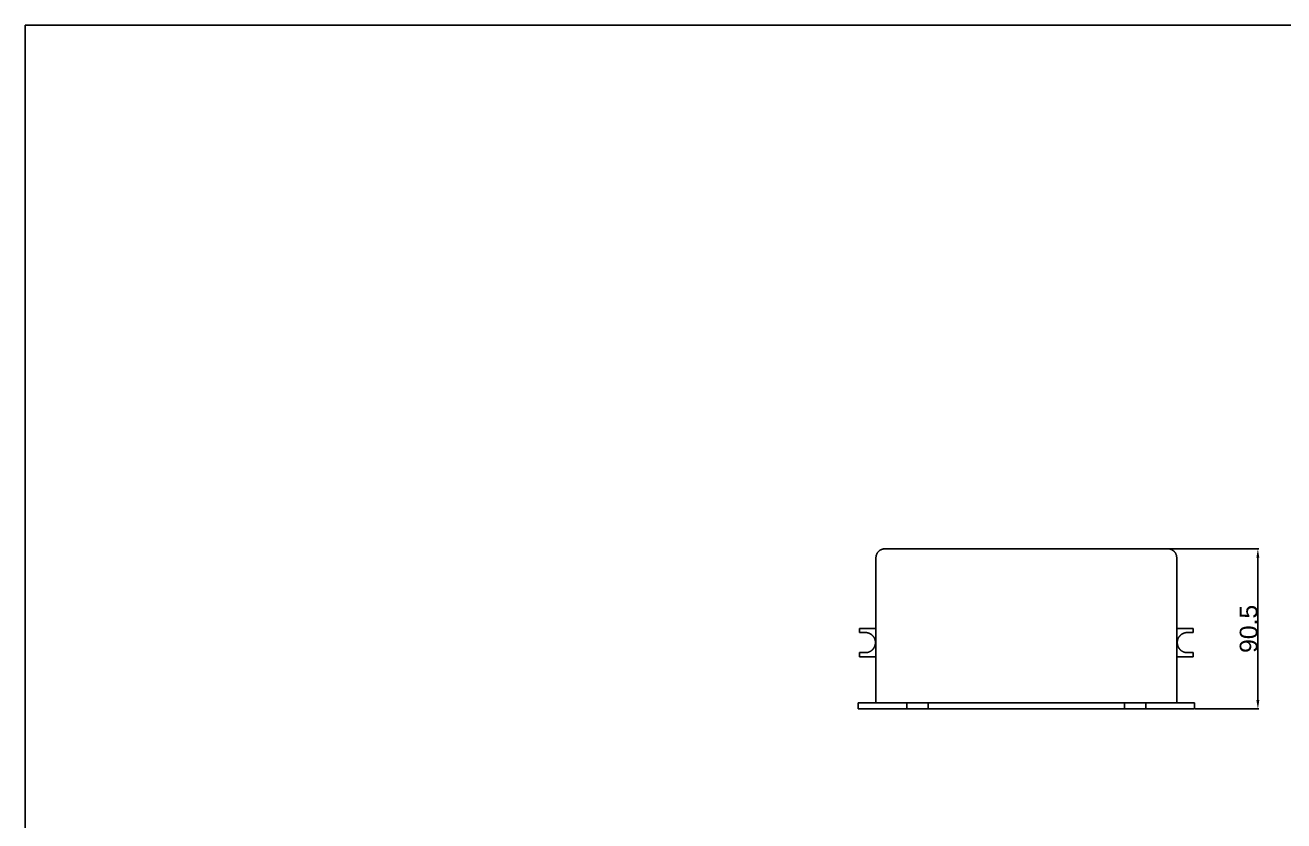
# Model space of a CAD drawing. Header units: millimetres. Extents: x 3033 to 5751, y 230 to 1450.
# Drawn here: x 4421 to 5132, y 1000 to 1450 of the extents above; entities that cross this region are included whole.
import ezdxf

# ---------------------------------------------------------------- set-up
doc = ezdxf.new("R2010")
doc.units = ezdxf.units.MM
doc.header["$MEASUREMENT"] = 0
for name, color, linetype in [('____', 5, 'Continuous'), ('Default', 7, 'Continuous'), ('LAYER 01', 40, 'Continuous')]:
    doc.layers.add(name, color=color, linetype=linetype)
doc.styles.add('Arial', font='arial.ttf')
doc.dimstyles.new('Dimension Style 01', dxfattribs={"dimtxt": 10, "dimasz": 5, "dimexe": 0.5, "dimexo": 0.5, "dimgap": 0.09, "dimtad": 1, "dimtoh": 1, "dimdec": 1, "dimzin": 1, "dimdsep": 46, "dimtxsty": 'Arial', "dimcen": 0.5, "dimadec": 1, "dimazin": 0, "dimtfac": 1, "dimtdec": 4, "dimtix": 1, "dimtmove": 0, "dimatfit": 3, "dimfxl": 1, "dimtolj": 1, "dimtzin": 1, "dimarcsym": 0})

# ---------------------------------------------------------------- blocks, each defined once
blk = doc.blocks.new('*D15')
at = {"layer": 'Default', "color": 0, "lineweight": -2, "transparency": 16777216}
for p, q in [((5067.41, 1153.65), (5118.29, 1153.65)), ((5117.79, 1148.65), (5117.79, 1068.15)), ((5082.41, 1063.15), (5118.29, 1063.15))]:
    blk.add_line(p, q, dxfattribs=at)
at = {"layer": 'Default', "color": 0, "transparency": 16777216}
for points in [[(5118.62, 1148.65), (5116.96, 1148.65), (5117.79, 1153.65)], [(5116.96, 1068.15), (5118.62, 1068.15), (5117.79, 1063.15)]]:
    blk.add_solid(points, dxfattribs=at)
at = {"layer": 'Defpoints', "color": 0, "transparency": 16777216}
for p in [(5066.91, 1153.65), (5081.91, 1063.15), (5117.79, 1063.15)]:
    blk.add_point(p, dxfattribs=at)
at = {"layer": 'Default', "color": 0, "transparency": 16777216, "insert": (5112.6, 1108.4), "char_height": 10, "attachment_point": 5, "rotation": 90, "style": 'Arial'}
blk.add_mtext('\\A1;90.5', dxfattribs=at)

msp = doc.modelspace()

# ---------------------------------------------------------------- linework, layer by layer
at = {"layer": '____'}
for p, q in [((5750.98, 1449.66), (4420.98, 1449.66)), ((4420.98, 1449.66), (4420.98, 229.89))]:
    msp.add_line(p, q, dxfattribs=at)
at = {"layer": 'LAYER 01'}
for p, q in [((4903.75, 1152.52), (4903.89, 1152.63)), ((4903.89, 1152.63), (4904.03, 1152.73)), ((4904.03, 1152.73), (4904.17, 1152.83)), ((4904.17, 1152.83), (4904.31, 1152.92)), ((4904.31, 1152.92), (4904.46, 1153)), ((4904.46, 1153), (4904.61, 1153.09)), ((4904.61, 1153.09), (4904.76, 1153.16)), ((4904.76, 1153.16), (4904.92, 1153.23)), ((4904.92, 1153.23), (4905.08, 1153.3)), ((4905.08, 1153.3), (4905.24, 1153.36)), ((4905.24, 1153.36), (4905.4, 1153.41)), ((4905.4, 1153.41), (4905.56, 1153.46)), ((4905.56, 1153.46), (4905.73, 1153.5)), ((4905.73, 1153.5), (4905.89, 1153.54)), ((4905.89, 1153.54), (4906.06, 1153.57)), ((4906.06, 1153.57), (4906.23, 1153.6)), ((4906.23, 1153.6), (4906.4, 1153.62)), ((4906.4, 1153.62), (4906.57, 1153.63)), ((4906.57, 1153.63), (4906.74, 1153.64)), ((4906.74, 1153.64), (4906.91, 1153.65)), ((4906.91, 1153.65), (5066.91, 1153.65)), ((5066.91, 1153.65), (5067.08, 1153.64)), ((5067.08, 1153.64), (5067.26, 1153.63)), ((5067.26, 1153.63), (5067.43, 1153.62)), ((5067.43, 1153.62), (5067.61, 1153.6)), ((5067.61, 1153.6), (5067.78, 1153.57)), ((5067.78, 1153.57), (5067.95, 1153.54)), ((5067.95, 1153.54), (5068.12, 1153.5)), ((5068.12, 1153.5), (5068.29, 1153.45)), ((5068.29, 1153.45), (5068.45, 1153.4)), ((5068.45, 1153.4), (5068.62, 1153.34)), ((5068.62, 1153.34), (5068.78, 1153.28)), ((5068.78, 1153.28), (5068.94, 1153.21)), ((5068.94, 1153.21), (5069.1, 1153.14)), ((5069.1, 1153.14), (5069.26, 1153.06)), ((5069.26, 1153.06), (5069.41, 1152.98)), ((5069.41, 1152.98), (5069.56, 1152.89)), ((5069.56, 1152.89), (5069.71, 1152.79)), ((5069.71, 1152.79), (5069.85, 1152.69)), ((5069.85, 1152.69), (5069.99, 1152.59)), ((4901.91, 1148.82), (4901.92, 1148.99)), ((4901.91, 1148.65), (4901.91, 1148.82)), ((4901.91, 1066.65), (4901.91, 1148.65)), ((4901.92, 1148.99), (4901.94, 1149.16)), ((4901.94, 1149.16), (4901.96, 1149.33)), ((4901.96, 1149.33), (4901.98, 1149.5)), ((4901.98, 1149.5), (4902.01, 1149.66)), ((4902.01, 1149.66), (4902.05, 1149.83)), ((4902.05, 1149.83), (4902.1, 1149.99)), ((4902.1, 1149.99), (4902.14, 1150.16)), ((4902.14, 1150.16), (4902.2, 1150.32)), ((4902.2, 1150.32), (4902.26, 1150.48)), ((4902.26, 1150.48), (4902.32, 1150.64)), ((4902.32, 1150.64), (4902.39, 1150.79)), ((4902.39, 1150.79), (4902.47, 1150.95)), ((4902.47, 1150.95), (4902.55, 1151.1)), ((4902.55, 1151.1), (4902.64, 1151.24)), ((4902.64, 1151.24), (4902.73, 1151.39)), ((4902.73, 1151.39), (4902.83, 1151.53)), ((4902.83, 1151.53), (4902.93, 1151.67)), ((4902.93, 1151.67), (4903.03, 1151.8)), ((4903.03, 1151.8), (4903.14, 1151.93)), ((4903.14, 1151.93), (4903.26, 1152.06)), ((4903.26, 1152.06), (4903.37, 1152.18)), ((4903.37, 1152.18), (4903.5, 1152.3)), ((4903.5, 1152.3), (4903.62, 1152.41)), ((4903.62, 1152.41), (4903.75, 1152.52)), ((5069.99, 1152.59), (5070.12, 1152.48)), ((5070.12, 1152.48), (5070.26, 1152.36)), ((5070.26, 1152.36), (5070.38, 1152.24)), ((5070.38, 1152.24), (5070.51, 1152.12)), ((5070.51, 1152.12), (5070.63, 1151.99)), ((5070.63, 1151.99), (5070.74, 1151.86)), ((5070.74, 1151.86), (5070.85, 1151.72)), ((5070.85, 1151.72), (5070.95, 1151.58)), ((5070.95, 1151.58), (5071.05, 1151.44)), ((5071.05, 1151.44), (5071.15, 1151.3)), ((5071.15, 1151.3), (5071.24, 1151.15)), ((5071.24, 1151.15), (5071.32, 1150.99)), ((5071.32, 1150.99), (5071.4, 1150.84)), ((5071.4, 1150.84), (5071.48, 1150.68)), ((5071.48, 1150.68), (5071.55, 1150.52)), ((5071.55, 1150.52), (5071.61, 1150.36)), ((5071.61, 1150.36), (5071.66, 1150.19)), ((5071.66, 1150.19), (5071.72, 1150.02)), ((5071.72, 1150.02), (5071.76, 1149.86)), ((5071.76, 1149.86), (5071.8, 1149.69)), ((5071.8, 1149.69), (5071.83, 1149.51)), ((5071.83, 1149.51), (5071.86, 1149.34)), ((5071.86, 1149.34), (5071.88, 1149.17)), ((5071.88, 1149.17), (5071.9, 1148.99)), ((5071.9, 1148.99), (5071.91, 1148.82)), ((5071.91, 1148.82), (5071.91, 1148.65)), ((5071.91, 1148.65), (5071.91, 1066.65)), ((4892.55, 1106.33), (4892.55, 1108.65)), ((4892.55, 1108.65), (4901.91, 1108.65)), ((4896.05, 1106.33), (4892.55, 1106.33)), ((4896.17, 1106.32), (4896.05, 1106.33)), ((4896.3, 1106.32), (4896.17, 1106.32)), ((4896.43, 1106.31), (4896.3, 1106.32)), ((4896.56, 1106.29), (4896.43, 1106.31)), ((4896.69, 1106.28), (4896.56, 1106.29)), ((4896.82, 1106.26), (4896.69, 1106.28)), ((4896.96, 1106.24), (4896.82, 1106.26)), ((4897.09, 1106.21), (4896.96, 1106.24)), ((4897.22, 1106.18), (4897.09, 1106.21)), ((4897.35, 1106.15), (4897.22, 1106.18)), ((4897.49, 1106.11), (4897.35, 1106.15)), ((4897.62, 1106.07), (4897.49, 1106.11)), ((4897.75, 1106.03), (4897.62, 1106.07)), ((4897.88, 1105.98), (4897.75, 1106.03)), ((4898.01, 1105.93), (4897.88, 1105.98)), ((4898.14, 1105.88), (4898.01, 1105.93)), ((4898.27, 1105.82), (4898.14, 1105.88)), ((4898.4, 1105.76), (4898.27, 1105.82)), ((4898.53, 1105.7), (4898.4, 1105.76)), ((4898.66, 1105.63), (4898.53, 1105.7)), ((4898.78, 1105.56), (4898.66, 1105.63)), ((4898.91, 1105.48), (4898.78, 1105.56)), ((4899.03, 1105.4), (4898.91, 1105.48)), ((4899.15, 1105.32), (4899.03, 1105.4)), ((4899.27, 1105.24), (4899.15, 1105.32)), ((4899.39, 1105.15), (4899.27, 1105.24)), ((4899.5, 1105.06), (4899.39, 1105.15)), ((4899.62, 1104.96), (4899.5, 1105.06)), ((4899.73, 1104.87), (4899.62, 1104.96)), ((4899.84, 1104.77), (4899.73, 1104.87)), ((4899.94, 1104.67), (4899.84, 1104.77)), ((4900.04, 1104.56), (4899.94, 1104.67)), ((4900.14, 1104.45), (4900.04, 1104.56)), ((4900.24, 1104.34), (4900.14, 1104.45)), ((4900.33, 1104.23), (4900.24, 1104.34)), ((4900.43, 1104.11), (4900.33, 1104.23)), ((4900.51, 1104), (4900.43, 1104.11)), ((4900.6, 1103.88), (4900.51, 1104)), ((4900.68, 1103.76), (4900.6, 1103.88)), ((4900.76, 1103.63), (4900.68, 1103.76)), ((4900.83, 1103.51), (4900.76, 1103.63)), ((4900.9, 1103.38), (4900.83, 1103.51)), ((4900.97, 1103.26), (4900.9, 1103.38)), ((4901.03, 1103.13), (4900.97, 1103.26)), ((4901.1, 1103), (4901.03, 1103.13)), ((4901.15, 1102.87), (4901.1, 1103)), ((4901.21, 1102.74), (4901.15, 1102.87)), ((5081.26, 1108.65), (5071.91, 1108.65)), ((5072.61, 1102.74), (5072.67, 1102.87)), ((5072.67, 1102.87), (5072.72, 1103)), ((5072.72, 1103), (5072.78, 1103.13)), ((5072.78, 1103.13), (5072.85, 1103.26)), ((5072.85, 1103.26), (5072.92, 1103.38)), ((5072.92, 1103.38), (5072.99, 1103.51)), ((5072.99, 1103.51), (5073.06, 1103.63)), ((5073.06, 1103.63), (5073.14, 1103.76)), ((5073.14, 1103.76), (5073.22, 1103.88)), ((5073.22, 1103.88), (5073.31, 1104)), ((5073.31, 1104), (5073.39, 1104.11)), ((5073.39, 1104.11), (5073.49, 1104.23)), ((5073.49, 1104.23), (5073.58, 1104.34)), ((5073.58, 1104.34), (5073.68, 1104.45)), ((5073.68, 1104.45), (5073.78, 1104.56)), ((5073.78, 1104.56), (5073.88, 1104.67)), ((5073.88, 1104.67), (5073.98, 1104.77)), ((5073.98, 1104.77), (5074.09, 1104.87)), ((5074.09, 1104.87), (5074.2, 1104.96)), ((5074.2, 1104.96), (5074.32, 1105.06)), ((5074.32, 1105.06), (5074.43, 1105.15)), ((5074.43, 1105.15), (5074.55, 1105.24)), ((5074.55, 1105.24), (5074.67, 1105.32)), ((5074.67, 1105.32), (5074.79, 1105.4)), ((5074.79, 1105.4), (5074.91, 1105.48)), ((5074.91, 1105.48), (5075.03, 1105.56)), ((5075.03, 1105.56), (5075.16, 1105.63)), ((5075.16, 1105.63), (5075.29, 1105.7)), ((5075.29, 1105.7), (5075.42, 1105.76)), ((5075.42, 1105.76), (5075.54, 1105.82)), ((5075.54, 1105.82), (5075.67, 1105.88)), ((5075.67, 1105.88), (5075.81, 1105.93)), ((5075.81, 1105.93), (5075.94, 1105.98)), ((5075.94, 1105.98), (5076.07, 1106.03)), ((5076.07, 1106.03), (5076.2, 1106.07)), ((5076.2, 1106.07), (5076.33, 1106.11)), ((5076.33, 1106.11), (5076.47, 1106.15)), ((5076.47, 1106.15), (5076.6, 1106.18)), ((5076.6, 1106.18), (5076.73, 1106.21)), ((5076.73, 1106.21), (5076.86, 1106.24)), ((5076.86, 1106.24), (5077, 1106.26)), ((5077, 1106.26), (5077.13, 1106.28)), ((5077.13, 1106.28), (5077.26, 1106.29)), ((5077.26, 1106.29), (5077.39, 1106.31)), ((5077.39, 1106.31), (5077.52, 1106.32)), ((5077.52, 1106.32), (5077.64, 1106.32)), ((5077.64, 1106.32), (5077.77, 1106.33)), ((5077.77, 1106.33), (5081.26, 1106.33)), ((5081.26, 1106.33), (5081.26, 1108.65)), ((4898.66, 1095.66), (4898.78, 1095.74)), ((4898.78, 1095.74), (4898.91, 1095.81)), ((4898.91, 1095.81), (4899.03, 1095.89)), ((4899.03, 1095.89), (4899.15, 1095.97)), ((4899.15, 1095.97), (4899.27, 1096.05)), ((4899.27, 1096.05), (4899.39, 1096.14)), ((4899.39, 1096.14), (4899.5, 1096.23)), ((4899.5, 1096.23), (4899.62, 1096.33)), ((4899.62, 1096.33), (4899.73, 1096.42)), ((4899.73, 1096.42), (4899.84, 1096.52)), ((4899.84, 1096.52), (4899.94, 1096.63)), ((4899.94, 1096.63), (4900.04, 1096.73)), ((4900.04, 1096.73), (4900.14, 1096.84)), ((4900.14, 1096.84), (4900.24, 1096.95)), ((4900.24, 1096.95), (4900.33, 1097.06)), ((4900.33, 1097.06), (4900.43, 1097.18)), ((4900.43, 1097.18), (4900.51, 1097.29)), ((4900.51, 1097.29), (4900.6, 1097.41)), ((4900.6, 1097.41), (4900.68, 1097.54)), ((4900.68, 1097.54), (4900.76, 1097.66)), ((4900.76, 1097.66), (4900.83, 1097.78)), ((4900.83, 1097.78), (4900.9, 1097.91)), ((4900.9, 1097.91), (4900.97, 1098.03)), ((4900.97, 1098.03), (4901.03, 1098.16)), ((4901.03, 1098.16), (4901.1, 1098.29)), ((4901.1, 1098.29), (4901.15, 1098.42)), ((4901.15, 1098.42), (4901.21, 1098.55)), ((4901.26, 1102.61), (4901.21, 1102.74)), ((4901.21, 1098.55), (4901.26, 1098.68)), ((4901.3, 1102.47), (4901.26, 1102.61)), ((4901.26, 1098.68), (4901.3, 1098.82)), ((4901.35, 1102.34), (4901.3, 1102.47)), ((4901.3, 1098.82), (4901.35, 1098.95)), ((4901.39, 1102.21), (4901.35, 1102.34)), ((4901.35, 1098.95), (4901.39, 1099.08)), ((4901.42, 1102.08), (4901.39, 1102.21)), ((4901.39, 1099.08), (4901.42, 1099.21)), ((4901.46, 1101.94), (4901.42, 1102.08)), ((4901.42, 1099.21), (4901.46, 1099.35)), ((4901.48, 1101.81), (4901.46, 1101.94)), ((4901.46, 1099.35), (4901.48, 1099.48)), ((4901.51, 1101.68), (4901.48, 1101.81)), ((4901.48, 1099.48), (4901.51, 1099.61)), ((4901.53, 1101.55), (4901.51, 1101.68)), ((4901.51, 1099.61), (4901.53, 1099.74)), ((4901.55, 1101.42), (4901.53, 1101.55)), ((4901.53, 1099.74), (4901.55, 1099.87)), ((4901.57, 1101.29), (4901.55, 1101.42)), ((4901.55, 1099.87), (4901.57, 1100)), ((4901.58, 1101.16), (4901.57, 1101.29)), ((4901.57, 1100), (4901.58, 1100.13)), ((4901.59, 1101.03), (4901.58, 1101.16)), ((4901.58, 1100.13), (4901.59, 1100.26)), ((4901.6, 1100.9), (4901.59, 1101.03)), ((4901.59, 1100.26), (4901.6, 1100.39)), ((4901.6, 1100.77), (4901.6, 1100.9)), ((4901.61, 1100.65), (4901.6, 1100.77)), ((4901.6, 1100.52), (4901.61, 1100.65)), ((4901.6, 1100.39), (4901.6, 1100.52)), ((5072.21, 1100.65), (5072.22, 1100.77)), ((5072.22, 1100.52), (5072.21, 1100.65)), ((5072.22, 1100.9), (5072.23, 1101.03)), ((5072.22, 1100.77), (5072.22, 1100.9)), ((5072.22, 1100.39), (5072.22, 1100.52)), ((5072.23, 1100.26), (5072.22, 1100.39)), ((5072.23, 1101.03), (5072.24, 1101.16)), ((5072.24, 1100.13), (5072.23, 1100.26)), ((5072.24, 1101.16), (5072.25, 1101.29)), ((5072.25, 1100), (5072.24, 1100.13)), ((5072.25, 1101.29), (5072.27, 1101.42)), ((5072.27, 1099.87), (5072.25, 1100)), ((5072.27, 1101.42), (5072.29, 1101.55)), ((5072.29, 1099.74), (5072.27, 1099.87)), ((5072.29, 1101.55), (5072.31, 1101.68)), ((5072.31, 1099.61), (5072.29, 1099.74)), ((5072.31, 1101.68), (5072.33, 1101.81)), ((5072.33, 1099.48), (5072.31, 1099.61)), ((5072.33, 1101.81), (5072.36, 1101.94)), ((5072.36, 1099.35), (5072.33, 1099.48)), ((5072.36, 1101.94), (5072.4, 1102.08)), ((5072.4, 1099.21), (5072.36, 1099.35)), ((5072.4, 1102.08), (5072.43, 1102.21)), ((5072.43, 1099.08), (5072.4, 1099.21)), ((5072.43, 1102.21), (5072.47, 1102.34)), ((5072.47, 1098.95), (5072.43, 1099.08)), ((5072.47, 1102.34), (5072.52, 1102.47)), ((5072.52, 1098.82), (5072.47, 1098.95)), ((5072.52, 1102.47), (5072.56, 1102.61)), ((5072.56, 1098.68), (5072.52, 1098.82)), ((5072.56, 1102.61), (5072.61, 1102.74)), ((5072.61, 1098.55), (5072.56, 1098.68)), ((5072.67, 1098.42), (5072.61, 1098.55)), ((5072.72, 1098.29), (5072.67, 1098.42)), ((5072.78, 1098.16), (5072.72, 1098.29)), ((5072.85, 1098.03), (5072.78, 1098.16)), ((5072.92, 1097.91), (5072.85, 1098.03)), ((5072.99, 1097.78), (5072.92, 1097.91)), ((5073.06, 1097.66), (5072.99, 1097.78)), ((5073.14, 1097.54), (5073.06, 1097.66)), ((5073.22, 1097.41), (5073.14, 1097.54)), ((5073.31, 1097.29), (5073.22, 1097.41)), ((5073.39, 1097.18), (5073.31, 1097.29)), ((5073.49, 1097.06), (5073.39, 1097.18)), ((5073.58, 1096.95), (5073.49, 1097.06)), ((5073.68, 1096.84), (5073.58, 1096.95)), ((5073.78, 1096.73), (5073.68, 1096.84)), ((5073.88, 1096.63), (5073.78, 1096.73)), ((5073.98, 1096.52), (5073.88, 1096.63)), ((5074.09, 1096.42), (5073.98, 1096.52)), ((5074.2, 1096.33), (5074.09, 1096.42)), ((5074.32, 1096.23), (5074.2, 1096.33)), ((5074.43, 1096.14), (5074.32, 1096.23)), ((5074.55, 1096.05), (5074.43, 1096.14)), ((5074.67, 1095.97), (5074.55, 1096.05)), ((5074.79, 1095.89), (5074.67, 1095.97)), ((5074.91, 1095.81), (5074.79, 1095.89)), ((5075.03, 1095.74), (5074.91, 1095.81)), ((5075.16, 1095.66), (5075.03, 1095.74)), ((4892.55, 1092.65), (4892.55, 1094.96)), ((4892.55, 1094.96), (4896.05, 1094.96)), ((4901.91, 1092.65), (4892.55, 1092.65)), ((4896.05, 1094.96), (4896.17, 1094.97)), ((4896.17, 1094.97), (4896.3, 1094.97)), ((4896.3, 1094.97), (4896.43, 1094.98)), ((4896.43, 1094.98), (4896.56, 1095)), ((4896.56, 1095), (4896.69, 1095.01)), ((4896.69, 1095.01), (4896.82, 1095.03)), ((4896.82, 1095.03), (4896.96, 1095.06)), ((4896.96, 1095.06), (4897.09, 1095.08)), ((4897.09, 1095.08), (4897.22, 1095.11)), ((4897.22, 1095.11), (4897.35, 1095.14)), ((4897.35, 1095.14), (4897.49, 1095.18)), ((4897.49, 1095.18), (4897.62, 1095.22)), ((4897.62, 1095.22), (4897.75, 1095.26)), ((4897.75, 1095.26), (4897.88, 1095.31)), ((4897.88, 1095.31), (4898.01, 1095.36)), ((4898.01, 1095.36), (4898.14, 1095.41)), ((4898.14, 1095.41), (4898.27, 1095.47)), ((4898.27, 1095.47), (4898.4, 1095.53)), ((4898.4, 1095.53), (4898.53, 1095.6)), ((4898.53, 1095.6), (4898.66, 1095.66)), ((5071.91, 1092.65), (5081.26, 1092.65)), ((5075.29, 1095.6), (5075.16, 1095.66)), ((5075.42, 1095.53), (5075.29, 1095.6)), ((5075.54, 1095.47), (5075.42, 1095.53)), ((5075.67, 1095.41), (5075.54, 1095.47)), ((5075.81, 1095.36), (5075.67, 1095.41)), ((5075.94, 1095.31), (5075.81, 1095.36)), ((5076.07, 1095.26), (5075.94, 1095.31)), ((5076.2, 1095.22), (5076.07, 1095.26)), ((5076.33, 1095.18), (5076.2, 1095.22)), ((5076.47, 1095.14), (5076.33, 1095.18)), ((5076.6, 1095.11), (5076.47, 1095.14)), ((5076.73, 1095.08), (5076.6, 1095.11)), ((5076.86, 1095.06), (5076.73, 1095.08)), ((5077, 1095.03), (5076.86, 1095.06)), ((5077.13, 1095.01), (5077, 1095.03)), ((5077.26, 1095), (5077.13, 1095.01)), ((5077.39, 1094.98), (5077.26, 1095)), ((5077.52, 1094.97), (5077.39, 1094.98)), ((5077.64, 1094.97), (5077.52, 1094.97)), ((5077.77, 1094.96), (5077.64, 1094.97)), ((5081.26, 1094.96), (5077.77, 1094.96)), ((5081.26, 1092.65), (5081.26, 1094.96)), ((4919.41, 1066.65), (4891.91, 1066.65)), ((4891.91, 1066.65), (4891.91, 1063.15)), ((4891.91, 1063.15), (4919.41, 1063.15)), ((4919.41, 1063.15), (4919.41, 1066.65)), ((4919.41, 1066.65), (4931.41, 1066.65)), ((4931.41, 1063.15), (4919.41, 1063.15)), ((4931.41, 1066.65), (5042.41, 1066.65)), ((4931.41, 1066.65), (4931.41, 1063.15)), ((4931.41, 1063.15), (5042.41, 1063.15)), ((5042.41, 1063.15), (5042.41, 1066.65)), ((5042.41, 1066.65), (5054.41, 1066.65)), ((5054.41, 1063.15), (5042.41, 1063.15)), ((5054.41, 1066.65), (5081.91, 1066.65)), ((5054.41, 1063.15), (5054.41, 1066.65)), ((5081.91, 1063.15), (5054.41, 1063.15)), ((5081.91, 1066.65), (5081.91, 1063.15))]:
    msp.add_line(p, q, dxfattribs=at)

# ---------------------------------------------------------------- dimensions: what is measured, and where the dimension line sits
at = {"layer": 'Default'}
dim = msp.add_linear_dim(base=(5117.79, 1063.15), p1=(5066.91, 1153.65), p2=(5081.91, 1063.15), angle=90, dimstyle='Dimension Style 01', override={"dimtmove": 1}, dxfattribs=at)
dim.commit()
dim.dimension.update_dxf_attribs({"geometry": '*D15', "text_midpoint": (5112.6, 1108.4)})

doc.saveas('drawing.dxf')
